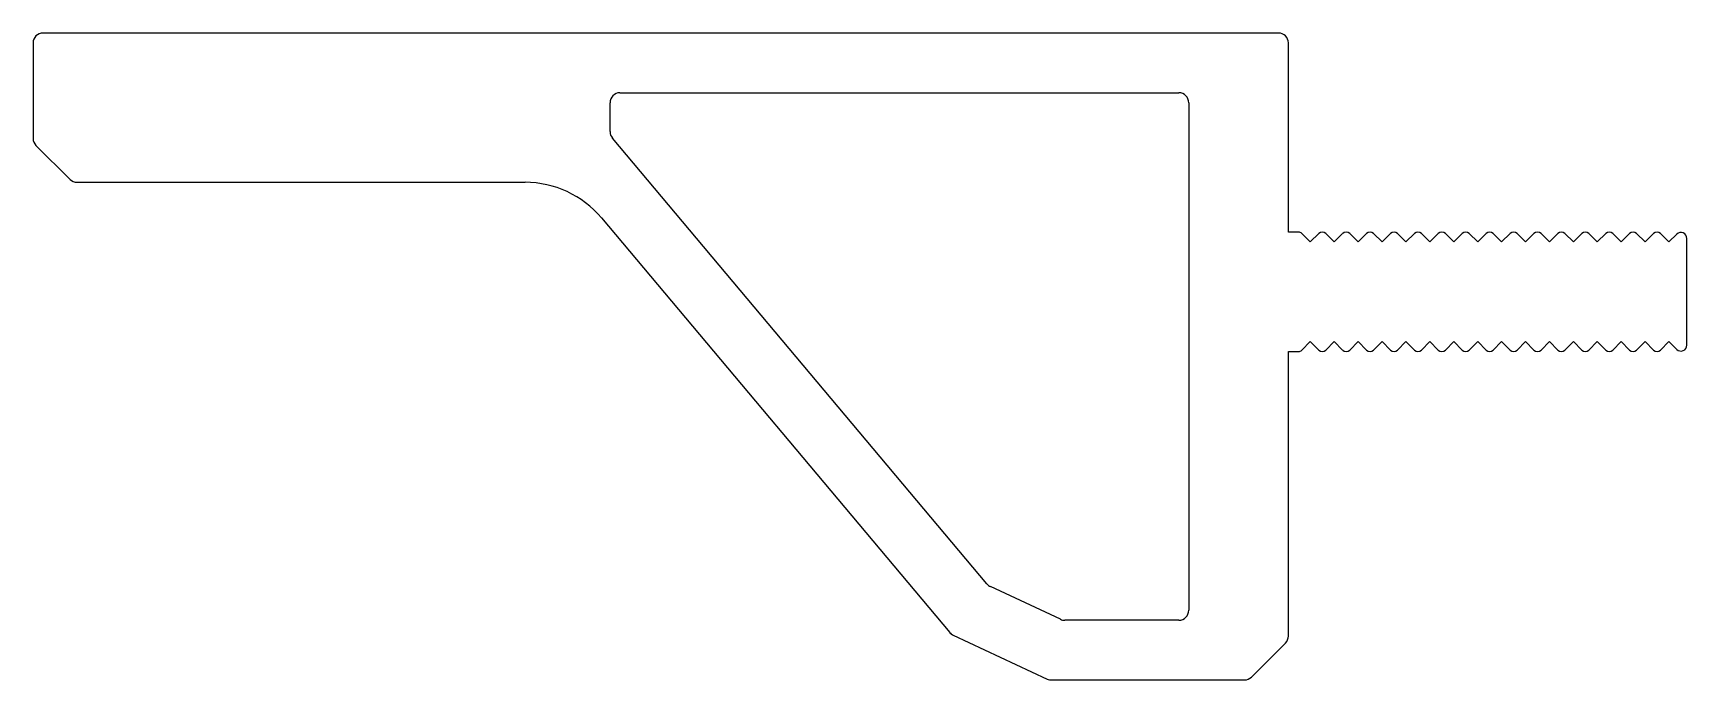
# Model space of a CAD drawing. Extents: x 2897.7 to 2980.7, y 1291.2 to 1323.7.
import ezdxf

# ---------------------------------------------------------------- set-up
doc = ezdxf.new("R2010")
doc.units = 0
doc.layers.get('0').update_dxf_attribs({"linetype": 'CONTINUOUS'})

msp = doc.modelspace()

# ---------------------------------------------------------------- linework, layer by layer
for p, q in [((2897.688, 1323.202), (2897.688, 1318.409)), ((2960.188, 1323.702), (2898.188, 1323.702)), ((2960.688, 1313.702), (2960.688, 1323.202)), ((2927.143, 1320.702), (2955.188, 1320.702)), ((2926.643, 1318.748), (2926.643, 1320.202)), ((2955.688, 1320.202), (2955.688, 1294.702)), ((2897.834, 1318.055), (2899.542, 1316.348)), ((2945.559, 1296.023), (2926.76, 1318.426)), ((2899.895, 1316.202), (2922.379, 1316.202)), ((2926.209, 1314.416), (2943.688, 1293.585)), ((2961.188, 1313.702), (2960.688, 1313.702)), ((2961.365, 1313.629), (2961.788, 1313.205)), ((2961.788, 1313.205), (2962.211, 1313.629)), ((2962.565, 1313.629), (2962.988, 1313.205)), ((2962.988, 1313.205), (2963.411, 1313.629)), ((2963.765, 1313.629), (2964.188, 1313.205)), ((2964.188, 1313.205), (2964.611, 1313.629)), ((2964.965, 1313.629), (2965.388, 1313.205)), ((2965.388, 1313.205), (2965.811, 1313.629)), ((2966.165, 1313.629), (2966.588, 1313.205)), ((2966.588, 1313.205), (2967.011, 1313.629)), ((2967.365, 1313.629), (2967.788, 1313.205)), ((2967.788, 1313.205), (2968.211, 1313.629)), ((2968.565, 1313.629), (2968.988, 1313.205)), ((2968.988, 1313.205), (2969.411, 1313.629)), ((2969.765, 1313.629), (2970.188, 1313.205)), ((2970.188, 1313.205), (2970.611, 1313.629)), ((2970.965, 1313.629), (2971.388, 1313.205)), ((2971.388, 1313.205), (2971.811, 1313.629)), ((2972.165, 1313.629), (2972.588, 1313.205)), ((2972.588, 1313.205), (2973.011, 1313.629)), ((2973.365, 1313.629), (2973.788, 1313.205)), ((2973.788, 1313.205), (2974.211, 1313.629)), ((2974.565, 1313.629), (2974.988, 1313.205)), ((2974.988, 1313.205), (2975.411, 1313.629)), ((2975.765, 1313.629), (2976.188, 1313.205)), ((2976.188, 1313.205), (2976.611, 1313.629)), ((2976.965, 1313.629), (2977.388, 1313.205)), ((2977.388, 1313.205), (2977.811, 1313.629)), ((2978.165, 1313.629), (2978.588, 1313.205)), ((2978.588, 1313.205), (2979.011, 1313.629)), ((2979.365, 1313.629), (2979.788, 1313.205)), ((2979.788, 1313.205), (2980.176, 1313.593)), ((2980.688, 1308.023), (2980.688, 1313.381)), ((2961.365, 1307.775), (2961.788, 1308.198)), ((2961.788, 1308.198), (2962.211, 1307.775)), ((2962.565, 1307.775), (2962.988, 1308.198)), ((2962.988, 1308.198), (2963.411, 1307.775)), ((2963.765, 1307.775), (2964.188, 1308.198)), ((2964.188, 1308.198), (2964.611, 1307.775)), ((2964.965, 1307.775), (2965.388, 1308.198)), ((2965.388, 1308.198), (2965.811, 1307.775)), ((2966.165, 1307.775), (2966.588, 1308.198)), ((2966.588, 1308.198), (2967.011, 1307.775)), ((2967.365, 1307.775), (2967.788, 1308.198)), ((2967.788, 1308.198), (2968.211, 1307.775)), ((2968.565, 1307.775), (2968.988, 1308.198)), ((2968.988, 1308.198), (2969.411, 1307.775)), ((2969.765, 1307.775), (2970.188, 1308.198)), ((2970.188, 1308.198), (2970.611, 1307.775)), ((2970.965, 1307.775), (2971.388, 1308.198)), ((2971.388, 1308.198), (2971.811, 1307.775)), ((2972.165, 1307.775), (2972.588, 1308.198)), ((2972.588, 1308.198), (2973.011, 1307.775)), ((2973.365, 1307.775), (2973.788, 1308.198)), ((2973.788, 1308.198), (2974.211, 1307.775)), ((2974.565, 1307.775), (2974.988, 1308.198)), ((2974.988, 1308.198), (2975.411, 1307.775)), ((2975.765, 1307.775), (2976.188, 1308.198)), ((2976.188, 1308.198), (2976.611, 1307.775)), ((2976.965, 1307.775), (2977.388, 1308.198)), ((2977.388, 1308.198), (2977.811, 1307.775)), ((2978.165, 1307.775), (2978.588, 1308.198)), ((2978.588, 1308.198), (2979.011, 1307.775)), ((2979.365, 1307.775), (2979.788, 1308.198)), ((2979.788, 1308.198), (2980.176, 1307.81)), ((2960.688, 1293.409), (2960.688, 1307.702)), ((2960.688, 1307.702), (2961.188, 1307.702)), ((2949.253, 1294.249), (2945.731, 1295.891)), ((2955.188, 1294.202), (2949.464, 1294.202)), ((2943.86, 1293.453), (2948.588, 1291.249)), ((2958.834, 1291.348), (2960.542, 1293.055)), ((2948.799, 1291.202), (2958.481, 1291.202))]:
    msp.add_line(p, q)
for centre, radius, start, end in [((2898.188, 1323.202), 0.5, 90, 180), ((2960.188, 1323.202), 0.5, 0, 90), ((2927.143, 1320.202), 0.5, 90, 180), ((2955.188, 1320.202), 0.5, 0, 90), ((2898.188, 1318.409), 0.5, 180, 225), ((2927.143, 1318.748), 0.5, 180, 220), ((2899.895, 1316.702), 0.5, 225, 270), ((2922.379, 1311.202), 5, 40, 90), ((2961.188, 1313.452), 0.25, 45, 90), ((2962.388, 1313.452), 0.25, 45, 135), ((2963.588, 1313.452), 0.25, 45, 135), ((2964.788, 1313.452), 0.25, 45, 135), ((2965.988, 1313.452), 0.25, 45, 135), ((2967.188, 1313.452), 0.25, 45, 135), ((2968.388, 1313.452), 0.25, 45, 135), ((2969.588, 1313.452), 0.25, 45, 135), ((2970.788, 1313.452), 0.25, 45, 135), ((2971.988, 1313.452), 0.25, 45, 135), ((2973.188, 1313.452), 0.25, 45, 135), ((2974.388, 1313.452), 0.25, 45, 135), ((2975.588, 1313.452), 0.25, 45, 135), ((2976.788, 1313.452), 0.25, 45, 135), ((2977.988, 1313.452), 0.25, 45, 135), ((2979.188, 1313.452), 0.25, 45, 135), ((2980.388, 1313.381), 0.3, 0, 135), ((2961.188, 1307.952), 0.25, 270, 315), ((2962.388, 1307.952), 0.25, 225, 315), ((2963.588, 1307.952), 0.25, 225, 315), ((2964.788, 1307.952), 0.25, 225, 315), ((2965.988, 1307.952), 0.25, 225, 315), ((2967.188, 1307.952), 0.25, 225, 315), ((2968.388, 1307.952), 0.25, 225, 315), ((2969.588, 1307.952), 0.25, 225, 315), ((2970.788, 1307.952), 0.25, 225, 315), ((2971.988, 1307.952), 0.25, 225, 315), ((2973.188, 1307.952), 0.25, 225, 315), ((2974.388, 1307.952), 0.25, 225, 315), ((2975.588, 1307.952), 0.25, 225, 315), ((2976.788, 1307.952), 0.25, 225, 315), ((2977.988, 1307.952), 0.25, 225, 315), ((2979.188, 1307.952), 0.25, 225, 315), ((2980.388, 1308.023), 0.3, 225, 0), ((2945.942, 1296.344), 0.5, 220, 245), ((2949.464, 1294.702), 0.5, 245, 270), ((2955.188, 1294.702), 0.5, 270, 0), ((2944.071, 1293.906), 0.5, 220, 245), ((2960.188, 1293.409), 0.5, 315, 0), ((2948.799, 1291.702), 0.5, 245, 270), ((2958.481, 1291.702), 0.5, 270, 315)]:
    msp.add_arc(centre, radius, start, end)

doc.saveas('drawing.dxf')
